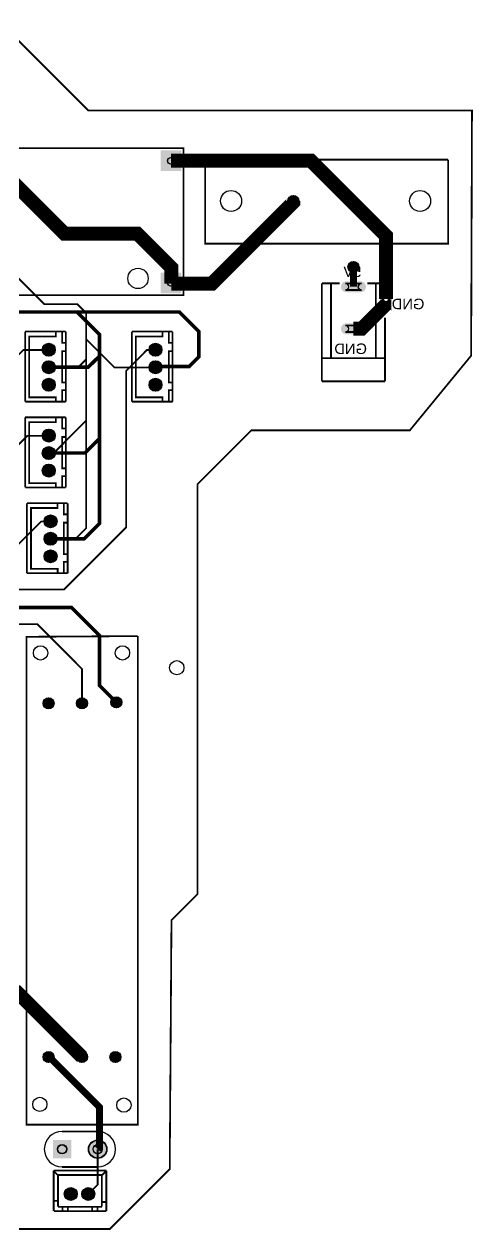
# Model space of a CAD drawing. Header units: millimetres. Extents: x 13 to 191, y -72 to 100.
# Drawn here: x 127 to 191.1, y -71.9 to 100.3 of the extents above; entities that cross this region are included whole.
import ezdxf

# ---------------------------------------------------------------- set-up
doc = ezdxf.new("R2010")
doc.units = ezdxf.units.MM
for name, color, linetype, true_color in [('BoardOutLine', 7, 'Continuous', 0xff00ff), ('BottomLayer', 7, 'Continuous', 0x0000ff), ('BottomSolderMaskLayer', 7, 'Continuous', 0xaa00ff), ('Document', 7, 'Continuous', 0xffffff), ('Multi-Layer', 7, 'Continuous', 0xc0c0c0), ('TopLayer', 7, 'Continuous', 0xff0000), ('TopSilkLayer', 7, 'Continuous', 0xffcc00), ('TopSolderMaskLayer', 7, 'Continuous', 0x800080)]:
    doc.layers.add(name, color=color, linetype=linetype, true_color=true_color)
doc.styles.get("Standard").update_dxf_attribs({"font": 'arial.ttf'})

msp = doc.modelspace()

# ---------------------------------------------------------------- hatches: boundary and pattern name
at = {"layer": 'BottomSolderMaskLayer'}
for points in [[(146.53, 82.28), (149.48, 82.28), (149.48, 79.32), (146.53, 79.32)], [(164.7, 75.06, 1), (166.28, 75.06, 1)], [(173.29, 65.64, 1), (174.86, 65.64, 1)], [(146.53, 64.83), (149.48, 64.83), (149.48, 61.87), (146.53, 61.87)], [(172.89, 62.02, -0.785398), (172.89, 63.57), (175.26, 63.57, -0.785398), (175.26, 62.02)], [(179.5, 61.26, -0.785398), (177.95, 61.26), (177.95, 59.34, -0.785398), (179.5, 59.34)], [(175.26, 57.57, -0.785398), (175.26, 56.02), (172.89, 56.02, -0.785398), (172.89, 57.57)], [(129.63, 53.81, 1), (131.48, 53.81, 1)], [(144.87, 53.81, 1), (146.72, 53.81, 1)], [(129.63, 51.31, 1), (131.48, 51.31, 1)], [(144.87, 51.31, 1), (146.72, 51.31, 1)], [(129.63, 48.81, 1), (131.48, 48.81, 1)], [(144.87, 48.81, 1), (146.72, 48.81, 1)], [(129.63, 41.55, 1), (131.48, 41.55, 1)], [(129.63, 39.05, 1), (131.48, 39.05, 1)], [(129.63, 36.55, 1), (131.48, 36.55, 1)], [(129.89, 29.3, 1), (131.74, 29.3, 1)], [(129.89, 26.8, 1), (131.74, 26.8, 1)], [(129.89, 24.3, 1), (131.74, 24.3, 1)], [(129.73, 3.3, 1), (131.31, 3.3, 1)], [(134.51, 3.3, 1), (136.09, 3.3, 1)], [(139.42, 3.43, 1), (141, 3.43, 1)], [(129.73, -47.24, 1), (131.31, -47.24, 1)], [(134.51, -47.24, 1), (136.09, -47.24, 1)], [(139.29, -47.24, 1), (140.87, -47.24, 1)], [(133.78, -61.72), (131.14, -61.72), (131.14, -59.08), (133.78, -59.08)], [(136.22, -60.4, 1), (138.86, -60.4, 1)], [(132.77, -66.8, 1), (134.62, -66.8, 1)], [(135.28, -66.8, 1), (137.13, -66.8, 1)]]:
    msp.add_hatch(color=256, dxfattribs=at).paths.add_polyline_path(points)
at = {"layer": 'Document'}
for points in [[(127.16, 56.31), (127.16, 56.51), (132.86, 56.51), (132.86, 56.31)], [(127.16, 46.51), (127.16, 56.31), (127.36, 56.31), (127.36, 46.51)], [(132.86, 56.51), (133.06, 56.51), (133.06, 53.61), (132.86, 53.61)], [(142.4, 56.31), (142.4, 56.51), (148.1, 56.51), (148.1, 56.31)], [(142.4, 46.51), (142.4, 56.31), (142.6, 56.31), (142.6, 46.51)], [(148.1, 56.51), (148.3, 56.51), (148.3, 53.61), (148.1, 53.61)], [(132.86, 50.01), (133.06, 50.01), (133.06, 52.81), (132.86, 52.81)], [(148.1, 50.01), (148.3, 50.01), (148.3, 52.81), (148.1, 52.81)], [(132.86, 46.31), (132.86, 48.81), (133.06, 48.81), (133.06, 46.31)], [(148.1, 46.31), (148.1, 48.81), (148.3, 48.81), (148.3, 46.31)], [(132.86, 46.31), (127.16, 46.31), (127.16, 46.51), (132.86, 46.51)], [(148.1, 46.31), (142.4, 46.31), (142.4, 46.51), (148.1, 46.51)], [(127.16, 44.05), (127.16, 44.25), (132.86, 44.25), (132.86, 44.05)], [(127.16, 34.25), (127.16, 44.05), (127.36, 44.05), (127.36, 34.25)], [(132.86, 44.25), (133.06, 44.25), (133.06, 41.35), (132.86, 41.35)], [(132.86, 37.75), (133.06, 37.75), (133.06, 40.55), (132.86, 40.55)], [(132.86, 34.05), (132.86, 36.55), (133.06, 36.55), (133.06, 34.05)], [(132.86, 34.05), (127.16, 34.05), (127.16, 34.25), (132.86, 34.25)], [(127.41, 31.8), (127.41, 32), (133.11, 32), (133.11, 31.8)], [(127.41, 22), (127.41, 31.8), (127.61, 31.8), (127.61, 22)], [(133.11, 32), (133.31, 32), (133.31, 29.1), (133.11, 29.1)], [(133.11, 25.5), (133.31, 25.5), (133.31, 28.3), (133.11, 28.3)], [(133.11, 21.8), (133.11, 24.3), (133.31, 24.3), (133.31, 21.8)], [(133.11, 21.8), (127.41, 21.8), (127.41, 22), (133.11, 22)], [(138.85, -68), (138.75, -68), (138.65, -68), (138.65, -63.6), (131.45, -63.6), (131.35, -63.6), (131.35, -68), (131.15, -68), (131.15, -63.4), (138.85, -63.4)], [(131.15, -68.5), (131.15, -69.3), (133.35, -69.3), (133.35, -69.1), (131.35, -69.1), (131.35, -68.5)], [(138.85, -68.5), (138.85, -69.3), (136.65, -69.3), (136.65, -69.1), (138.65, -69.1), (138.65, -68.5)]]:
    msp.add_hatch(color=256, dxfattribs=at).paths.add_polyline_path(points)
at = {"layer": 'Multi-Layer'}
for points in [[(146.55, 82.25), (149.45, 82.25), (149.45, 79.35), (146.55, 79.35)], [(164.73, 75.06, 1), (166.25, 75.06, 1)], [(173.31, 65.64, 1), (174.84, 65.64, 1)], [(146.55, 64.8), (149.45, 64.8), (149.45, 61.9), (146.55, 61.9)], [(172.92, 62.05, -0.785398), (172.92, 63.55), (175.22, 63.55, -0.785398), (175.22, 62.05)], [(179.47, 61.25, -0.785398), (177.97, 61.25), (177.97, 59.35, -0.785398), (179.47, 59.35)], [(175.22, 57.55, -0.785398), (175.22, 56.05), (172.92, 56.05, -0.785398), (172.92, 57.55)], [(129.66, 53.81, 1), (131.46, 53.81, 1)], [(144.9, 53.81, 1), (146.7, 53.81, 1)], [(129.66, 51.31, 1), (131.46, 51.31, 1)], [(144.9, 51.31, 1), (146.7, 51.31, 1)], [(129.66, 48.81, 1), (131.46, 48.81, 1)], [(144.9, 48.81, 1), (146.7, 48.81, 1)], [(129.66, 41.55, 1), (131.46, 41.55, 1)], [(129.66, 39.05, 1), (131.46, 39.05, 1)], [(129.66, 36.55, 1), (131.46, 36.55, 1)], [(129.91, 29.3, 1), (131.71, 29.3, 1)], [(129.91, 26.8, 1), (131.71, 26.8, 1)], [(129.91, 24.3, 1), (131.71, 24.3, 1)], [(129.76, 3.3, 1), (131.28, 3.3, 1)], [(134.54, 3.3, 1), (136.06, 3.3, 1)], [(139.45, 3.43, 1), (140.97, 3.43, 1)], [(129.76, -47.24, 1), (131.28, -47.24, 1)], [(134.54, -47.24, 1), (136.06, -47.24, 1)], [(139.32, -47.24, 1), (140.84, -47.24, 1)], [(133.73, -61.67), (131.19, -61.67), (131.19, -59.13), (133.73, -59.13)], [(136.27, -60.4, 1), (138.81, -60.4, 1)], [(132.8, -66.8, 1), (134.6, -66.8, 1)], [(135.3, -66.8, 1), (137.1, -66.8, 1)]]:
    msp.add_hatch(color=256, dxfattribs=at).paths.add_polyline_path(points)
at = {"layer": 'TopSolderMaskLayer'}
for points in [[(146.53, 82.28), (149.48, 82.28), (149.48, 79.32), (146.53, 79.32)], [(164.7, 75.06, 1), (166.28, 75.06, 1)], [(173.29, 65.64, 1), (174.86, 65.64, 1)], [(146.53, 64.83), (149.48, 64.83), (149.48, 61.87), (146.53, 61.87)], [(172.89, 62.02, -0.785398), (172.89, 63.57), (175.26, 63.57, -0.785398), (175.26, 62.02)], [(179.5, 61.26, -0.785398), (177.95, 61.26), (177.95, 59.34, -0.785398), (179.5, 59.34)], [(175.26, 57.57, -0.785398), (175.26, 56.02), (172.89, 56.02, -0.785398), (172.89, 57.57)], [(129.63, 53.81, 1), (131.48, 53.81, 1)], [(144.87, 53.81, 1), (146.72, 53.81, 1)], [(129.63, 51.31, 1), (131.48, 51.31, 1)], [(144.87, 51.31, 1), (146.72, 51.31, 1)], [(129.63, 48.81, 1), (131.48, 48.81, 1)], [(144.87, 48.81, 1), (146.72, 48.81, 1)], [(129.63, 41.55, 1), (131.48, 41.55, 1)], [(129.63, 39.05, 1), (131.48, 39.05, 1)], [(129.63, 36.55, 1), (131.48, 36.55, 1)], [(129.89, 29.3, 1), (131.74, 29.3, 1)], [(129.89, 26.8, 1), (131.74, 26.8, 1)], [(129.89, 24.3, 1), (131.74, 24.3, 1)], [(129.73, 3.3, 1), (131.31, 3.3, 1)], [(134.51, 3.3, 1), (136.09, 3.3, 1)], [(139.42, 3.43, 1), (141, 3.43, 1)], [(129.73, -47.24, 1), (131.31, -47.24, 1)], [(134.51, -47.24, 1), (136.09, -47.24, 1)], [(139.29, -47.24, 1), (140.87, -47.24, 1)], [(133.78, -61.72), (131.14, -61.72), (131.14, -59.08), (133.78, -59.08)], [(136.22, -60.4, 1), (138.86, -60.4, 1)], [(132.77, -66.8, 1), (134.62, -66.8, 1)], [(135.28, -66.8, 1), (137.13, -66.8, 1)]]:
    msp.add_hatch(color=256, dxfattribs=at).paths.add_polyline_path(points)

# ---------------------------------------------------------------- linework, layer by layer
at = {"layer": 'BoardOutLine', "const_width": 0.254}
msp.add_lwpolyline([(13.59, 86), (13.59, 100.2), (124, 100.2), (136.2, 88), (191, 88), (190.88, 52.96), (182.12, 42.29), (159.49, 42.29), (151.8, 34.6), (151.8, -23.97), (148.08, -27.69), (147.83, -63.25), (139.27, -71.8), (13.59, -71.8), (13.59, 85.98)], dxfattribs=at)
at = {"layer": 'BottomLayer'}
for points, const_width in [([(116.71, 65.02), (125.22, 65.02), (129.92, 60.33), (134.62, 60.33), (135.89, 59.06), (135.89, 28.32), (134.33, 26.76), (130.81, 26.76)], 0.254), ([(135.89, 55.32), (139.94, 51.27), (145.8, 51.27)], 0.254), ([(135.89, 52.44), (134.72, 51.27), (130.56, 51.27)], 0.254), ([(135.89, 43.69), (131.22, 39.01), (130.56, 39.01)], 0.254), ([(101.4, 20.62), (105.02, 17), (133.8, 17), (137.8, 13), (137.8, 5.84), (140.21, 3.43)], 0.508)]:
    msp.add_lwpolyline(points, dxfattribs=dict(at, const_width=const_width))
at = {"layer": 'BottomSolderMaskLayer'}
for points in [[(172.94, 63.27), (175.21, 63.27)], [(172.94, 62.33), (175.21, 62.33)], [(178.26, 61.16), (178.26, 59.44)], [(179.19, 61.16), (179.19, 59.44)], [(175.21, 57.27), (172.94, 57.27)], [(175.21, 56.33), (172.94, 56.33)]]:
    msp.add_lwpolyline(points, close=True, dxfattribs=at)
for centre, radius in [((148, 80.8), 0.465), ((165.49, 75.06), 0.787), ((165.49, 75.06), 0.472), ((174.07, 65.64), 0.787), ((174.07, 65.64), 0.472), ((148, 63.35), 0.465), ((130.56, 53.81), 0.925), ((130.56, 53.81), 0.617), ((145.8, 53.81), 0.925), ((145.8, 53.81), 0.617), ((130.56, 51.31), 0.925), ((130.56, 51.31), 0.617), ((145.8, 51.31), 0.925), ((145.8, 51.31), 0.617), ((130.56, 48.81), 0.925), ((130.56, 48.81), 0.617), ((145.8, 48.81), 0.925), ((145.8, 48.81), 0.617), ((130.56, 41.55), 0.925), ((130.56, 41.55), 0.617), ((130.56, 39.05), 0.925), ((130.56, 39.05), 0.617), ((130.56, 36.55), 0.925), ((130.56, 36.55), 0.617), ((130.81, 29.3), 0.925), ((130.81, 29.3), 0.617), ((130.81, 26.8), 0.925), ((130.81, 26.8), 0.617), ((130.81, 24.3), 0.925), ((130.81, 24.3), 0.617), ((130.52, 3.3), 0.787), ((130.52, 3.3), 0.472), ((135.3, 3.3), 0.787), ((135.3, 3.3), 0.472), ((140.21, 3.43), 0.787), ((140.21, 3.43), 0.472), ((130.52, -47.24), 0.787), ((135.3, -47.24), 0.787), ((140.08, -47.24), 0.787), ((130.52, -47.24), 0.472), ((135.3, -47.24), 0.472), ((140.08, -47.24), 0.472), ((132.46, -60.4), 0.66), ((137.54, -60.4), 1.32), ((137.54, -60.4), 0.66), ((133.7, -66.8), 0.925), ((133.7, -66.8), 0.566), ((136.2, -66.8), 0.925), ((136.2, -66.8), 0.566)]:
    msp.add_circle(centre, radius, dxfattribs=at)
for centre, start, end in [((172.94, 62.8), 270, 90), ((175.21, 62.8), 90, 270), ((178.72, 61.16), 180, 0), ((178.72, 59.44), 0, 180), ((172.94, 56.8), 270, 450), ((175.21, 56.8), 450, 270)]:
    msp.add_arc(centre, 0.465, start, end, dxfattribs=at)
at = {"layer": 'Multi-Layer'}
for points in [[(172.97, 63.25), (175.17, 63.25)], [(172.97, 62.35), (175.17, 62.35)], [(178.27, 61.15), (178.27, 59.45)], [(179.17, 61.15), (179.17, 59.45)], [(175.17, 57.25), (172.97, 57.25)], [(175.17, 56.35), (172.97, 56.35)]]:
    msp.add_lwpolyline(points, close=True, dxfattribs=at)
for centre, radius in [((148, 80.8), 0.457), ((156.59, 75.06), 1.5), ((165.49, 75.06), 0.762), ((183.59, 75.06), 1.5), ((165.49, 75.06), 0.457), ((174.07, 65.64), 0.762), ((174.07, 65.64), 0.457), ((143.3, 64), 1.45), ((148, 63.35), 0.457), ((130.56, 53.81), 0.9), ((130.56, 53.81), 0.6), ((145.8, 53.81), 0.9), ((145.8, 53.81), 0.6), ((130.56, 51.31), 0.9), ((130.56, 51.31), 0.6), ((145.8, 51.31), 0.9), ((145.8, 51.31), 0.6), ((130.56, 48.81), 0.9), ((130.56, 48.81), 0.6), ((145.8, 48.81), 0.9), ((145.8, 48.81), 0.6), ((130.56, 41.55), 0.9), ((130.56, 41.55), 0.6), ((130.56, 39.05), 0.9), ((130.56, 39.05), 0.6), ((130.56, 36.55), 0.9), ((130.56, 36.55), 0.6), ((130.81, 29.3), 0.9), ((130.81, 29.3), 0.6), ((130.81, 26.8), 0.9), ((130.81, 26.8), 0.6), ((130.81, 24.3), 0.9), ((130.81, 24.3), 0.6), ((129.38, 10.5), 1.02), ((141.08, 10.5), 1.02), ((148.84, 8.38), 1.02), ((130.52, 3.3), 0.762), ((130.52, 3.3), 0.457), ((135.3, 3.3), 0.762), ((135.3, 3.3), 0.457), ((140.21, 3.43), 0.762), ((140.21, 3.43), 0.457), ((130.52, -47.24), 0.762), ((135.3, -47.24), 0.762), ((140.08, -47.24), 0.762), ((130.52, -47.24), 0.457), ((135.3, -47.24), 0.457), ((140.08, -47.24), 0.457), ((129.28, -54), 1.02), ((141.28, -54.1), 1.02), ((132.46, -60.4), 0.635), ((137.54, -60.4), 1.27), ((137.54, -60.4), 0.635), ((133.7, -66.8), 0.9), ((133.7, -66.8), 0.55), ((136.2, -66.8), 0.9), ((136.2, -66.8), 0.55)]:
    msp.add_circle(centre, radius, dxfattribs=at)
for centre, start, end in [((172.97, 62.8), 270, 90), ((175.17, 62.8), 90, 270), ((178.72, 61.15), 180, 0), ((178.72, 59.45), 0, 180), ((172.97, 56.8), 270, 450), ((175.17, 56.8), 450, 270)]:
    msp.add_arc(centre, 0.45, start, end, dxfattribs=at)
at = {"layer": 'TopLayer'}
for points, const_width in [([(92.33, 84.07), (119.13, 84.07), (132.8, 70.4), (143.2, 70.4), (148.08, 65.52), (148.08, 63.25)], 2), ([(148, 80.8), (168, 80.8), (178.72, 70.08), (178.72, 61.08)], 2), ([(165.49, 75.06), (165.49, 74.89), (153.85, 63.25), (148.08, 63.25)], 2), ([(174.07, 65.64), (174.07, 62.8)], 1), ([(108, 63.35), (111.85, 63.35), (116, 59.2), (149.2, 59.2), (152, 56.4), (152, 52.8), (150.6, 51.4), (145.89, 51.4), (145.8, 51.31)], 0.508), ([(178.72, 60.3), (175.22, 56.8), (174.07, 56.8)], 2), ([(130.81, 26.8), (135.6, 26.8), (137.8, 29), (137.8, 56), (134.6, 59.2)], 0.508), ([(130.56, 53.77), (126.92, 53.77), (122.81, 49.66), (122.81, 23.75), (120.4, 21.34), (109.09, 21.34), (106.81, 23.62), (106.81, 45.72), (94.74, 57.79)], 0.254), ([(130.56, 41.51), (127.49, 41.51), (124.46, 38.48), (124.46, 23.88), (120.78, 20.19), (108.2, 20.19), (104.9, 23.5), (104.9, 45.09), (94.74, 55.25)], 0.254), ([(145.8, 53.77), (144.57, 53.77), (141.61, 50.8), (141.61, 28.45), (132.72, 19.56), (123.7, 19.56), (122.17, 18.03), (106.3, 18.03), (101.09, 23.24), (101.09, 43.82), (94.74, 50.17)], 0.254), ([(130.81, 29.26), (129.46, 29.26), (126.11, 25.91), (126.11, 23.75), (121.41, 19.05), (107.32, 19.05), (103.38, 22.99), (103.38, 44.07), (94.74, 52.71)], 0.254), ([(130.56, 51.31), (136.19, 51.31), (137.8, 52.91)], 0.508), ([(130.56, 39.05), (135.7, 39.05), (137.8, 41.15)], 0.508), ([(135.3, 3.3), (135.3, 8.21), (128.91, 14.61), (113.79, 14.61), (112.27, 16.13), (80.77, 16.13), (74.8, 22.1), (46.99, 22.1), (41.78, 27.31), (32.89, 27.31), (24.89, 35.31)], 0.254), ([(20.07, -37.97), (126.03, -37.97), (135.3, -47.24)], 2), ([(130.52, -47.24), (130.64, -47.24), (137.8, -54.4), (137.8, -60.14), (137.54, -60.4)], 1), ([(137.54, -60.4), (137.54, -65.46), (136.2, -66.8)], 0.254)]:
    msp.add_lwpolyline(points, dxfattribs=dict(at, const_width=const_width))
at = {"layer": 'TopSilkLayer', "const_width": 0.254}
msp.add_lwpolyline([(106.2, 82.6), (106.2, 61.6), (149.8, 61.6), (149.8, 82.6), (106.2, 82.6)], close=True, dxfattribs=at)
for points in [[(152.89, 80.96), (187.59, 80.96)], [(187.59, 80.96), (187.59, 68.96), (152.89, 68.96), (152.89, 80.96)], [(169.57, 49.3), (169.57, 63.3)], [(172.08, 63.3), (169.57, 63.3)], [(170.87, 52.68), (170.87, 63.3)], [(178.57, 63.3), (176.07, 63.3)], [(177.27, 52.68), (177.27, 63.3)], [(178.57, 62.22), (178.57, 63.3)], [(178.57, 49.3), (178.57, 58.38)], [(127.18, 56.4), (132.97, 56.4)], [(127.18, 46.39), (127.18, 56.39)], [(131.56, 46.39), (131.56, 47.01), (127.76, 47.01), (127.76, 55.71), (131.56, 55.71), (131.56, 56.4)], [(132.99, 54.81), (132.46, 54.81), (132.46, 55.17), (132.46, 56.4)], [(132.99, 46.39), (132.99, 56.39)], [(142.42, 56.4), (148.21, 56.4)], [(142.42, 46.39), (142.42, 56.39)], [(146.8, 46.39), (146.8, 47.01), (143, 47.01), (143, 55.71), (146.8, 55.71), (146.8, 56.4)], [(148.23, 54.81), (147.7, 54.81), (147.7, 55.17), (147.7, 56.4)], [(148.23, 46.39), (148.23, 56.39)], [(132.99, 49.13), (132.46, 49.13), (132.46, 53.61), (132.99, 53.61)], [(148.23, 49.13), (147.7, 49.13), (147.7, 53.61), (148.23, 53.61)], [(178.57, 52.6), (169.57, 52.6)], [(178.57, 49.3), (169.57, 49.3)], [(127.19, 46.39), (132.99, 46.39)], [(132.99, 48.02), (132.46, 48.02), (132.46, 46.39)], [(142.43, 46.39), (148.23, 46.39)], [(148.23, 48.02), (147.7, 48.02), (147.7, 46.39)], [(127.18, 44.15), (132.97, 44.15)], [(127.18, 34.14), (127.18, 44.14)], [(131.56, 34.14), (131.56, 34.75), (127.76, 34.75), (127.76, 43.45), (131.56, 43.45), (131.56, 44.15)], [(132.99, 42.55), (132.46, 42.55), (132.46, 42.91), (132.46, 44.15)], [(132.99, 34.14), (132.99, 44.14)], [(132.99, 36.87), (132.46, 36.87), (132.46, 41.35), (132.99, 41.35)], [(132.99, 35.76), (132.46, 35.76), (132.46, 34.14)], [(127.19, 34.14), (132.99, 34.14)], [(127.43, 31.89), (133.22, 31.89)], [(127.43, 21.88), (127.43, 31.88)], [(131.82, 21.88), (131.82, 22.5), (128.01, 22.5), (128.01, 31.2), (131.81, 31.2), (131.81, 31.89)], [(133.25, 30.3), (132.71, 30.3), (132.71, 30.66), (132.71, 31.89)], [(133.25, 21.88), (133.25, 31.88)], [(133.25, 24.61), (132.71, 24.61), (132.71, 29.1), (133.25, 29.1)], [(133.25, 23.51), (132.71, 23.51), (132.71, 21.88)], [(127.44, 21.88), (133.24, 21.88)], [(143.28, 12.9), (143.28, -56.9), (127.38, -56.9), (127.38, 12.8), (143.27, 12.9)], [(137.54, -57.86), (132.46, -57.86)], [(131.26, -63.45), (131.26, -69.25)], [(131.26, -63.45), (138.76, -63.45)], [(131.29, -63.47), (131.29, -63.55), (131.9, -64.16)], [(137.54, -62.94), (132.46, -62.94)], [(138.73, -63.47), (138.73, -63.55), (138.12, -64.16)], [(138.78, -63.45), (138.78, -69.24)], [(131.87, -64.08), (138.14, -64.08), (138.14, -68.63)], [(131.87, -68.63), (131.87, -64.11), (131.9, -64.11)], [(131.26, -67.77), (131.84, -67.77)], [(138.14, -68.63), (131.87, -68.63)], [(132.51, -69.21), (132.51, -68.63)], [(133.28, -69.23), (133.28, -68.64)], [(136.75, -69.21), (136.75, -68.63)], [(137.52, -69.23), (137.52, -68.64)], [(138.17, -67.94), (138.75, -67.94)], [(131.28, -69.24), (138.78, -69.24)]]:
    msp.add_lwpolyline(points, dxfattribs=at)
at = {"layer": 'TopSilkLayer'}
for centre, start, end in [((132.46, -60.4), 90, 270), ((137.54, -60.4), 270, 90)]:
    msp.add_arc(centre, 2.54, start, end, dxfattribs=at)
at = {"layer": 'TopSolderMaskLayer'}
for points in [[(172.94, 63.27), (175.21, 63.27)], [(172.94, 62.33), (175.21, 62.33)], [(178.26, 61.16), (178.26, 59.44)], [(179.19, 61.16), (179.19, 59.44)], [(175.21, 57.27), (172.94, 57.27)], [(175.21, 56.33), (172.94, 56.33)]]:
    msp.add_lwpolyline(points, close=True, dxfattribs=at)
for centre, radius in [((148, 80.8), 0.465), ((165.49, 75.06), 0.787), ((165.49, 75.06), 0.472), ((174.07, 65.64), 0.787), ((174.07, 65.64), 0.472), ((148, 63.35), 0.465), ((130.56, 53.81), 0.925), ((130.56, 53.81), 0.617), ((145.8, 53.81), 0.925), ((145.8, 53.81), 0.617), ((130.56, 51.31), 0.925), ((130.56, 51.31), 0.617), ((145.8, 51.31), 0.925), ((145.8, 51.31), 0.617), ((130.56, 48.81), 0.925), ((130.56, 48.81), 0.617), ((145.8, 48.81), 0.925), ((145.8, 48.81), 0.617), ((130.56, 41.55), 0.925), ((130.56, 41.55), 0.617), ((130.56, 39.05), 0.925), ((130.56, 39.05), 0.617), ((130.56, 36.55), 0.925), ((130.56, 36.55), 0.617), ((130.81, 29.3), 0.925), ((130.81, 29.3), 0.617), ((130.81, 26.8), 0.925), ((130.81, 26.8), 0.617), ((130.81, 24.3), 0.925), ((130.81, 24.3), 0.617), ((130.52, 3.3), 0.787), ((130.52, 3.3), 0.472), ((135.3, 3.3), 0.787), ((135.3, 3.3), 0.472), ((140.21, 3.43), 0.787), ((140.21, 3.43), 0.472), ((130.52, -47.24), 0.787), ((135.3, -47.24), 0.787), ((140.08, -47.24), 0.787), ((130.52, -47.24), 0.472), ((135.3, -47.24), 0.472), ((140.08, -47.24), 0.472), ((132.46, -60.4), 0.66), ((137.54, -60.4), 1.32), ((137.54, -60.4), 0.66), ((133.7, -66.8), 0.925), ((133.7, -66.8), 0.566), ((136.2, -66.8), 0.925), ((136.2, -66.8), 0.566)]:
    msp.add_circle(centre, radius, dxfattribs=at)
for centre, start, end in [((172.94, 62.8), 270, 90), ((175.21, 62.8), 90, 270), ((178.72, 61.16), 180, 0), ((178.72, 59.44), 0, 180), ((172.94, 56.8), 270, 450), ((175.21, 56.8), 450, 270)]:
    msp.add_arc(centre, 0.465, start, end, dxfattribs=at)

# ---------------------------------------------------------------- texts
at = {"layer": 'BottomSilkLayer', "text_generation_flag": 2}
for s, p in [('5V', (175.2, 64.2)), ('GND', (184.2, 59.6)), ('GND', (176, 53.2))]:
    msp.add_text(s, height=1.5, dxfattribs=at).set_placement(p)

doc.saveas('drawing.dxf')
